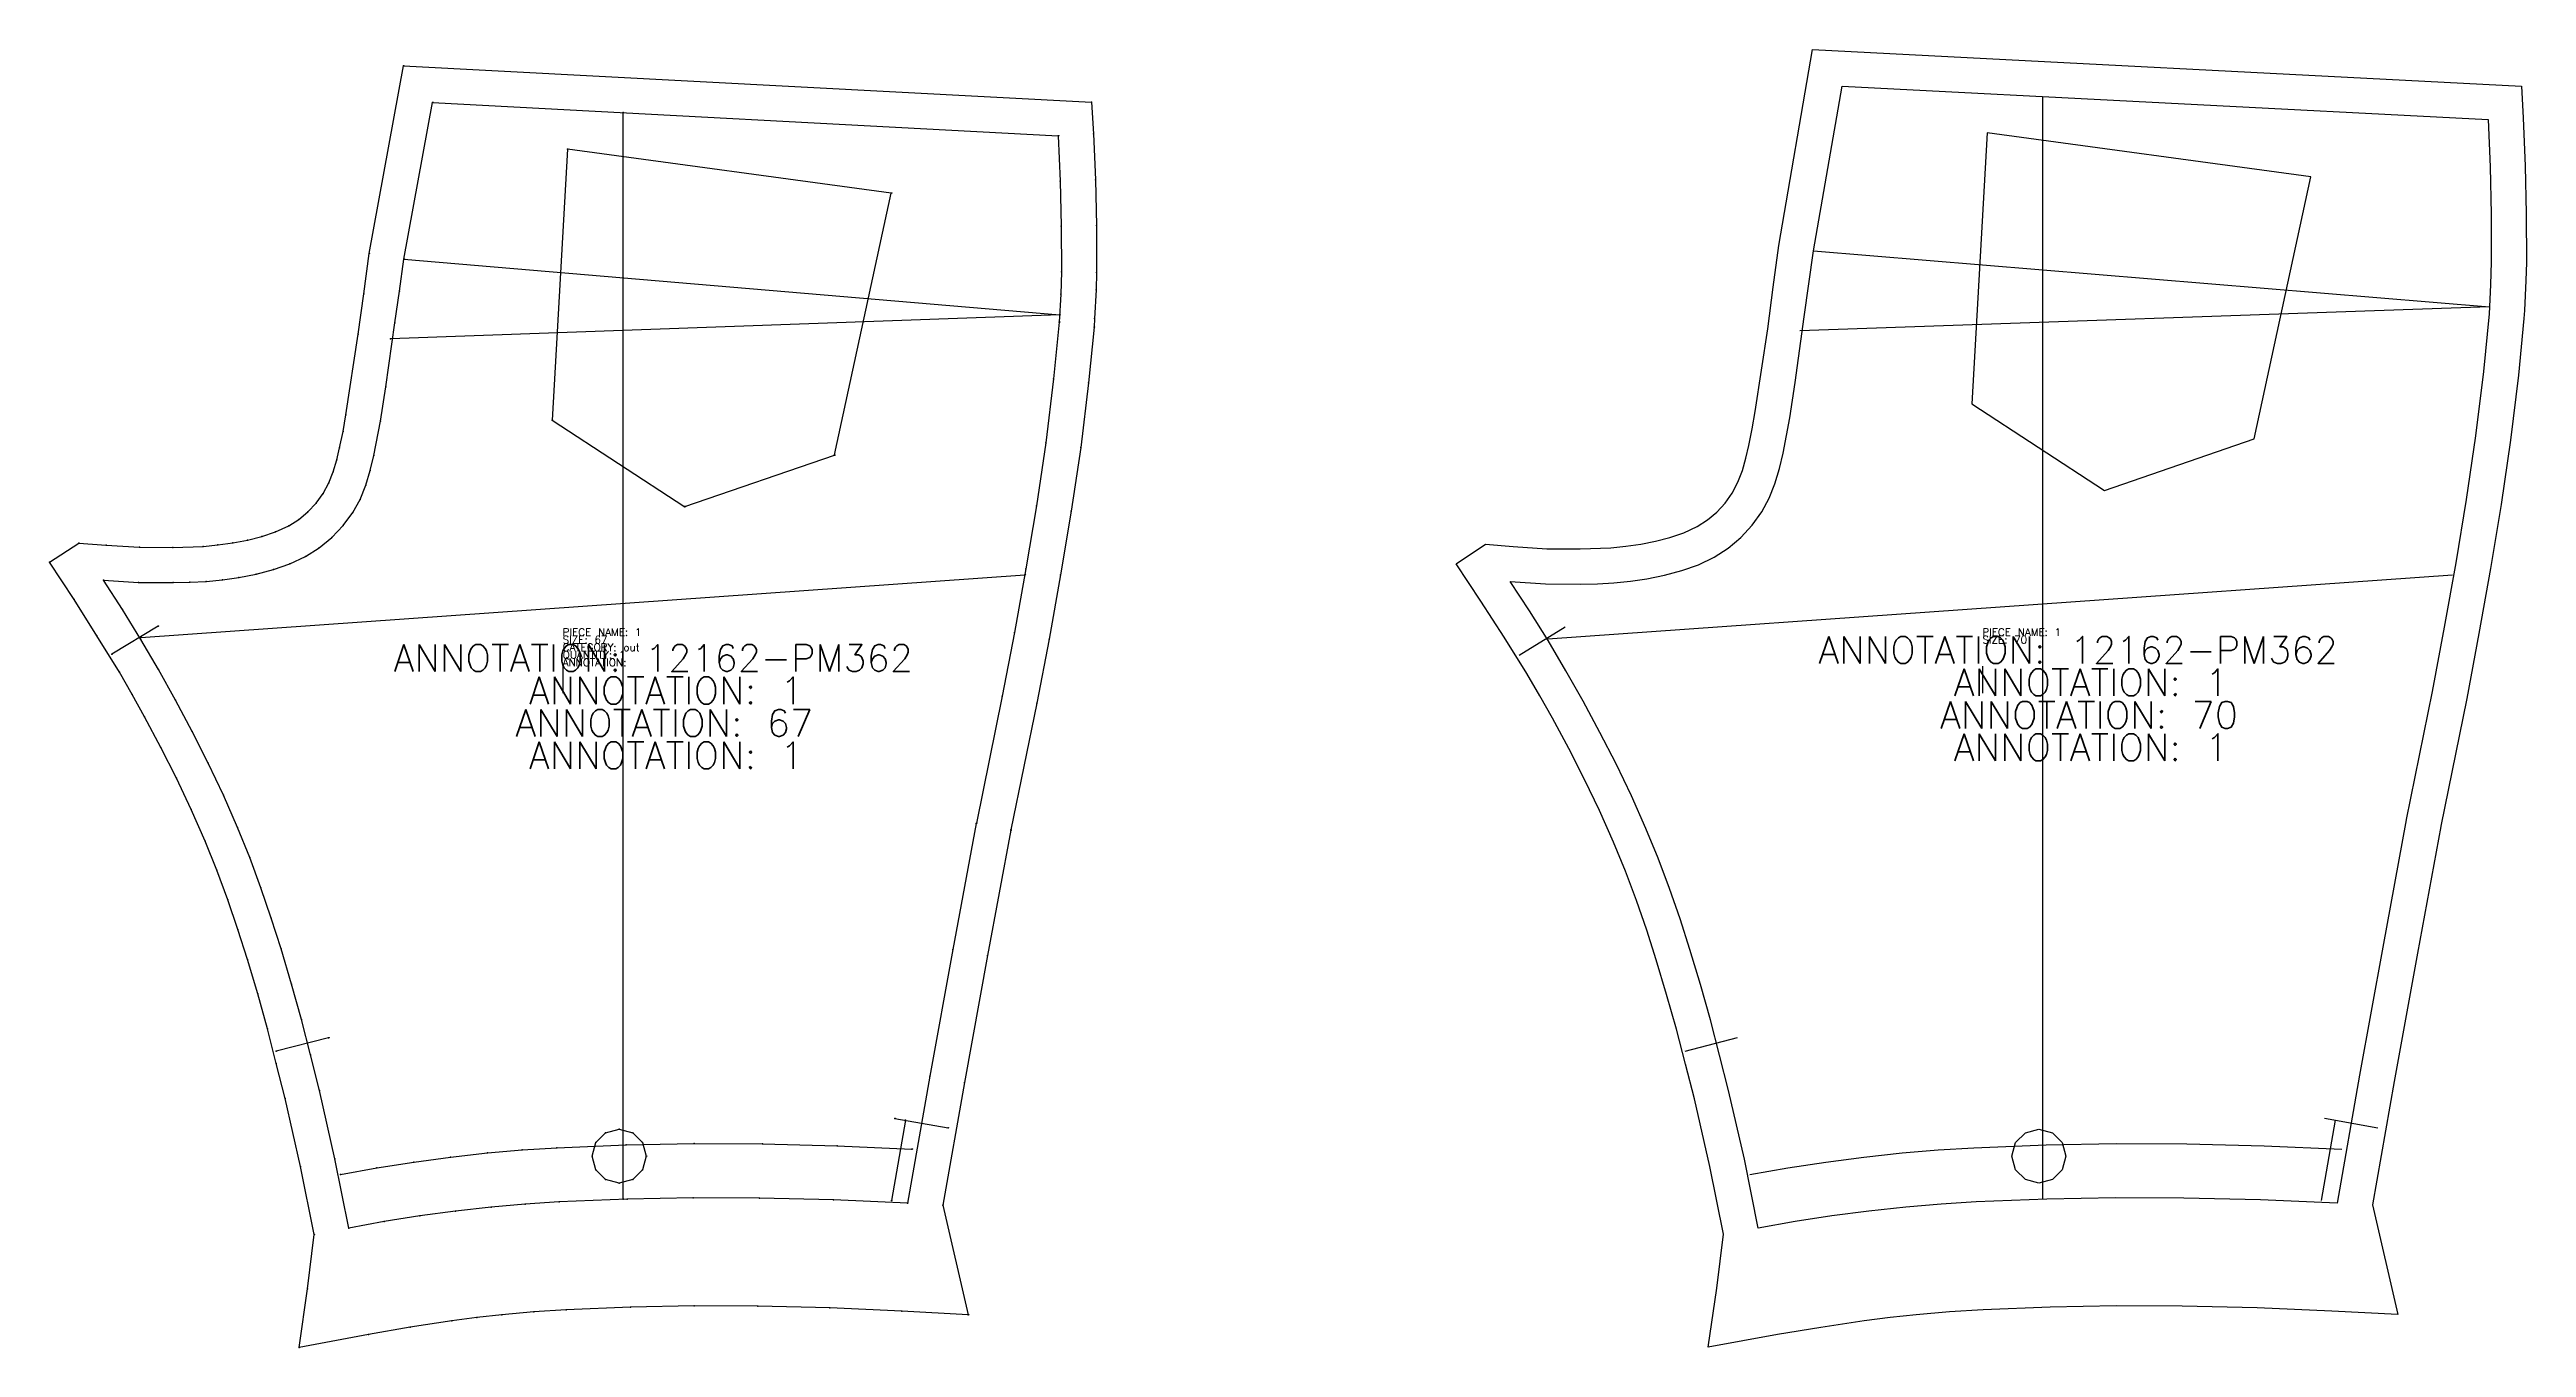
# Model space of a CAD drawing. Extents: x 0 to 3491, y 0 to 2996.
# Drawn here: x 577 to 1492, y 30 to 510 of the extents above; entities that cross this region are included whole.
import ezdxf

# ---------------------------------------------------------------- set-up
doc = ezdxf.new("R2010")
doc.units = 0
for name, color, linetype in [('1', 7, 'CONTINUOUS'), ('14', 7, 'CONTINUOUS'), ('2', 7, 'CONTINUOUS'), ('3', 2, 'CONTINUOUS'), ('5', 5, 'CONTINUOUS'), ('8', 4, 'CONTINUOUS')]:
    doc.layers.add(name, color=color, linetype=linetype)
doc.styles.get("Standard").update_dxf_attribs({"font": 'txt', "bigfont": ' '})

# ---------------------------------------------------------------- blocks, each defined once
blk = doc.blocks.new('BLK_1_2')
at = {"layer": '1'}
blk.add_lwpolyline([(144.8874, 30.1313), (147.9864, 51.7552), (150.412, 71.8697), (145.4202, 97.0576), (139.7256, 122.0863), (136.4455, 135.0129), (133.1653, 147.9395), (129.5825, 160.7813), (125.7858, 173.5611), (122.2893, 184.6278), (118.5425, 195.6106), (114.5258, 206.4901), (110.1965, 217.2468), (105.0316, 228.9402), (99.5544, 240.4928), (93.7878, 251.9083), (87.7914, 263.2069), (83.2317, 271.5197), (78.4686, 279.7163), (70.1782, 293.1926), (61.7056, 306.5578), (52.6672, 320.3386), (63.5349, 327.4686), (73.6496, 326.6442), (85.9433, 325.8931), (98.222, 325.8098), (109.375, 326.2291), (114.9076, 326.7773), (120.4089, 327.5713), (125.7786, 328.5738), (131.0629, 329.9134), (136.1519, 331.6395), (141.0291, 333.845), (144.7624, 336.1772), (148.1586, 338.9836), (151.1977, 342.1704), (153.7927, 345.7211), (155.8586, 349.6607), (157.4878, 353.8257), (158.7857, 358.1972), (159.8163, 362.6532), (161.1009, 368.7048), (162.1826, 374.7959), (166.7257, 404.605), (168.7593, 419.5498), (170.7928, 434.4947), (183.403, 503.8958), (437.6868, 490.3653), (438.3273, 478.7197), (439.0869, 461.7148), (439.4376, 444.8019), (439.5367, 427.4842), (439.3561, 421.0806), (438.7836, 410.414), (438.573, 407.2276), (436.546, 386.6857), (433.6481, 362.8164), (430.1361, 339.1969), (426.1859, 315.6416), (421.9452, 291.939), (417.4408, 268.2842), (407.8769, 221.4679), (407.8576, 221.364), (407.8382, 221.26), (399.2346, 175.0005), (390.6708, 128.0285), (382.6868, 82.7625), (392.1014, 42.2153), (367.5107, 43.508), (340.9314, 44.7019), (314.3445, 45.354), (290.8194, 45.4438), (267.3004, 44.9681), (243.526, 44.0151), (231.6628, 43.2312), (219.8172, 42.2248), (210.5324, 41.2369), (201.2775, 40.0022), (185.8849, 37.5757), (170.5258, 34.9318), (144.8874, 30.1313)], close=True, dxfattribs=at)
at = {"layer": '14'}
blk.add_lwpolyline([(163.1918, 74.2524), (158.1329, 99.7821), (152.3621, 125.1398), (149.032, 138.2634), (145.7019, 151.3871), (142.0636, 164.4243), (138.2068, 177.3981), (134.609, 188.7721), (130.755, 200.0602), (126.6251, 211.2426), (122.1753, 222.2993), (116.8809, 234.2879), (111.2665, 246.1324), (105.3693, 257.8439), (99.2102, 269.4209), (92.9258, 280.6947), (86.3989, 291.8295), (79.6114, 302.833), (72.5778, 313.6884), (85.4892, 312.8903), (98.3844, 312.8107), (104.4739, 312.9329), (110.5518, 313.255), (116.583, 313.8614), (122.5769, 314.7529), (129.0206, 315.9862), (135.3589, 317.6246), (141.4559, 319.7318), (147.2818, 322.4372), (152.3419, 325.6935), (156.9687, 329.5539), (161.1443, 333.8954), (164.7504, 338.7067), (167.3987, 343.607), (169.4873, 348.8044), (171.1648, 354.2623), (172.5061, 359.8298), (175.0055, 372.457), (176.8826, 385.2412), (180.2547, 408.8251), (181.9407, 420.6171), (183.6267, 432.4091), (194.1464, 490.3059), (425.3473, 478.0033), (426.0944, 461.2735), (426.4404, 444.5288), (426.5381, 427.6783), (426.2796, 419.476), (425.69, 409.1256), (423.6261, 388.1252), (420.7648, 364.5539), (417.2961, 341.2262), (413.3942, 317.9621), (409.1754, 294.3782), (404.6948, 270.8417), (395.1178, 223.9594), (395.09, 223.8098), (395.09, 223.8138), (386.4142, 177.1601), (377.8766, 130.3315), (369.6112, 83.4528), (342.2766, 84.6806), (314.9347, 85.3498), (290.5215, 85.4461), (266.1151, 84.9506), (240.9338, 83.9309), (228.3666, 83.1137), (215.8218, 82.0258), (202.616, 80.5199), (189.4473, 78.7124), (176.2985, 76.6249), (163.1918, 74.2524)], close=True, dxfattribs=at)
at = {"layer": '2'}
for p in [(183.403, 503.8958), (194.1464, 490.3059), (264.6509, 486.5542), (437.6868, 490.3653), (425.3473, 478.0033), (244.0002, 473.0529), (244.0002, 473.0484), (363.6163, 456.7765), (363.6163, 456.772), (170.7928, 434.4947), (183.6267, 432.4136), (183.6267, 432.4091), (178.5886, 402.9536), (425.69, 409.1256), (425.9241, 411.7724), (425.9241, 411.7679), (438.573, 407.2276), (238.3417, 372.8834), (238.3417, 372.8789), (342.6727, 359.9994), (342.6727, 359.9949), (287.4115, 340.9009), (287.4115, 340.8964), (52.6672, 320.3386), (63.5349, 327.4686), (72.5778, 313.6884), (413.0005, 315.7087), (92.774, 296.7258), (75.6979, 286.3236), (86.4215, 292.5581), (395.09, 223.8138), (395.09, 223.8098), (395.1178, 223.9594), (407.8382, 221.26), (407.8769, 221.4679), (136.3971, 139.5849), (155.762, 144.5641), (364.9429, 114.7529), (368.8831, 114.0634), (384.6341, 111.2549), (273.136, 100.8183), (273.136, 100.8183), (371.2628, 103.3845), (160.1212, 94.018), (264.6509, 84.9053), (363.7, 84.4806), (369.6112, 83.4528), (382.6868, 82.7625), (163.1918, 74.2524), (163.1918, 74.2524), (150.412, 71.8697), (392.1014, 42.2153), (144.8874, 30.1313), (144.8874, 30.1313)]:
    blk.add_point(p, dxfattribs=at)
at = {"layer": '3'}
for p in [(438.3273, 478.7197), (426.0944, 461.2735), (439.0869, 461.7148), (426.4404, 444.5288), (439.4376, 444.8019), (426.5381, 427.6783), (439.3561, 421.0806), (439.5367, 427.4842), (168.7593, 419.5498), (181.9407, 420.6171), (426.2796, 419.476), (166.7257, 404.605), (180.2547, 408.8251), (438.7836, 410.414), (176.8826, 385.2412), (423.6261, 388.1252), (436.546, 386.6857), (161.1009, 368.7048), (162.1826, 374.7959), (175.0055, 372.457), (158.7857, 358.1972), (159.8163, 362.6532), (172.5061, 359.8298), (420.7648, 364.5539), (433.6481, 362.8164), (155.8586, 349.6607), (157.4878, 353.8257), (169.4873, 348.8044), (171.1648, 354.2623), (148.1586, 338.9836), (151.1977, 342.1704), (153.7927, 345.7211), (164.7504, 338.7067), (167.3987, 343.607), (417.2961, 341.2262), (430.1361, 339.1969), (131.0629, 329.9134), (136.1519, 331.6395), (141.0291, 333.845), (144.7624, 336.1772), (156.9687, 329.5539), (161.1443, 333.8954), (73.6496, 326.6442), (85.9433, 325.8931), (98.222, 325.8098), (109.375, 326.2291), (114.9076, 326.7773), (120.4089, 327.5713), (125.7786, 328.5738), (147.2818, 322.4372), (152.3419, 325.6935), (85.4892, 312.8903), (98.3844, 312.8107), (104.4739, 312.9329), (110.5518, 313.255), (116.583, 313.8614), (122.5769, 314.7529), (129.0206, 315.9862), (135.3589, 317.6246), (141.4559, 319.7318), (413.3942, 317.9621), (426.1859, 315.6416), (61.7056, 306.5578), (79.6114, 302.833), (70.1782, 293.1926), (409.1754, 294.3782), (86.3989, 291.8295), (421.9452, 291.939), (78.4686, 279.7163), (92.9258, 280.6947), (83.2317, 271.5197), (99.2102, 269.4209), (404.6948, 270.8417), (417.4408, 268.2842), (87.7914, 263.2069), (105.3693, 257.8439), (93.7878, 251.9083), (99.5544, 240.4928), (111.2665, 246.1324), (105.0316, 228.9402), (116.8809, 234.2879), (122.1753, 222.2993), (407.8576, 221.364), (110.1965, 217.2468), (126.6251, 211.2426), (114.5258, 206.4901), (118.5425, 195.6106), (130.755, 200.0602), (122.2893, 184.6278), (134.609, 188.7721), (138.2068, 177.3981), (386.4142, 177.1601), (399.2346, 175.0005), (125.7858, 173.5611), (129.5825, 160.7813), (142.0636, 164.4243), (133.1653, 147.9395), (145.7019, 151.3871), (149.032, 138.2634), (136.4455, 135.0129), (377.8766, 130.3315), (139.7256, 122.0863), (152.3621, 125.1398), (390.6708, 128.0285), (263.136, 110.8183), (214.4412, 101.9929), (227.2438, 103.0999), (240.0693, 103.9302), (253.136, 100.8183), (254.4757, 105.8183), (258.136, 109.4785), (265.7678, 104.9604), (268.136, 109.4785), (271.7963, 105.8183), (290.8966, 105.4535), (316.0321, 105.34), (343.6514, 104.6472), (145.4202, 97.0576), (158.1329, 99.7821), (173.65, 96.4495), (187.2214, 98.5903), (200.8125, 100.4455), (254.4757, 95.8183), (258.136, 92.158), (268.136, 92.158), (271.7963, 95.8183), (228.3666, 83.1137), (240.9338, 83.9309), (263.136, 90.8183), (266.1151, 84.9506), (290.5215, 85.4461), (314.9347, 85.3498), (342.2766, 84.6806), (176.2985, 76.6249), (189.4473, 78.7124), (202.616, 80.5199), (215.8218, 82.0258), (147.9864, 51.7552), (185.8849, 37.5757), (201.2775, 40.0022), (210.5324, 41.2369), (219.8172, 42.2248), (231.6628, 43.2312), (243.526, 44.0151), (267.3004, 44.9681), (290.8194, 45.4438), (314.3445, 45.354), (340.9314, 44.7019), (367.5107, 43.508), (170.5258, 34.9318)]:
    blk.add_point(p, dxfattribs=at)
at = {"layer": '5'}
blk.add_line((242.2732, 281.9217), (242.2732, 271.9217), dxfattribs=at)
at = {"layer": '8'}
for p, q in [((264.6509, 84.9053), (264.6509, 486.5542)), ((244.0002, 473.0484), (238.3417, 372.8789)), ((363.6163, 456.7765), (244.0002, 473.0529)), ((342.6727, 359.9994), (363.6163, 456.772)), ((183.6267, 432.4136), (425.9241, 411.7724)), ((425.9241, 411.7679), (178.5886, 402.9536)), ((238.3417, 372.8834), (287.4115, 340.8964)), ((287.4115, 340.9009), (342.6727, 359.9949)), ((86.4215, 292.5581), (413.0005, 315.7087)), ((92.774, 296.7258), (75.6979, 286.3236)), ((155.762, 144.5641), (136.3971, 139.5849)), ((368.8831, 114.0634), (363.7, 84.4806)), ((364.9429, 114.7529), (384.6341, 111.2549))]:
    blk.add_line(p, q, dxfattribs=at)
blk.add_lwpolyline([(273.136, 100.8183), (271.7963, 95.8183), (268.136, 92.158), (263.136, 90.8183), (258.136, 92.158), (254.4757, 95.8183), (253.136, 100.8183), (254.4757, 105.8183), (258.136, 109.4785), (263.136, 110.8183), (268.136, 109.4785), (271.7963, 105.8183), (273.136, 100.8183)], close=True, dxfattribs=at)
blk.add_lwpolyline([(160.1212, 94.018), (173.65, 96.4495), (187.2214, 98.5903), (200.8125, 100.4455), (214.4412, 101.9929), (227.2438, 103.0999), (240.0693, 103.9302), (265.7678, 104.9604), (290.8966, 105.4535), (316.0321, 105.34), (343.6514, 104.6472), (371.2628, 103.3845)], dxfattribs=at)
at = {"layer": '1'}
for s, height, p in [('SIZE: 67', 2.8, (242.2682, 290.3217)), ('PIECE NAME: 1', 2.8, (242.2682, 293.1217)), ('ANNOTATION: 12162-PM362', 10, (179.7683, 279.9479)), ('ANNOTATION: ', 2.8, (242.2682, 281.9217)), ('CATEGORY: out', 2.8, (242.2682, 287.5217)), ('QUANTITY: 1', 2.8, (242.2682, 284.7217)), ('ANNOTATION: 1', 10, (229.7683, 267.9479)), ('ANNOTATION: 67', 10, (224.7683, 255.9479)), ('ANNOTATION: 1', 10, (229.7683, 243.9479))]:
    blk.add_text(s, height=height, dxfattribs=at).set_placement(p)
at = {"layer": '2'}
for s, p in [('# 6', (183.403, 503.8958)), ('# 17', (194.1464, 490.3059)), ('# 50', (264.6509, 486.5542)), ('# 7', (437.6868, 490.3653)), ('# 18', (425.3473, 478.0033)), ('# 42', (244.0002, 473.0529)), ('# 33', (244.0002, 473.0484)), ('# 41', (363.6163, 456.7765)), ('# 40', (363.6163, 456.772)), ('# 5', (170.7928, 434.4947)), ('# 43', (183.6267, 432.4136)), ('# 16', (183.6267, 432.4091)), ('# 44', (425.9241, 411.7724)), ('# 45', (425.9241, 411.7679)), ('# 46', (178.5886, 402.9536)), ('# 19', (425.69, 409.1256)), ('# 8', (438.573, 407.2276)), ('# 35', (238.3417, 372.8834)), ('# 34', (238.3417, 372.8789)), ('# 39', (342.6727, 359.9994)), ('# 38', (342.6727, 359.9949)), ('# 37', (287.4115, 340.9009)), ('# 36', (287.4115, 340.8964)), ('# 3', (52.6672, 320.3386)), ('# 4', (63.5349, 327.4686)), ('# 15', (72.5778, 313.6884)), ('# 48', (413.0005, 315.7087)), ('# 31', (92.774, 296.7258)), ('# 32', (75.6979, 286.3236)), ('# 47', (86.4215, 292.5581)), ('# 22', (395.09, 223.8138)), ('# 21', (395.09, 223.8098)), ('# 20', (395.1178, 223.9594)), ('# 10', (407.8382, 221.26)), ('# 9', (407.8769, 221.4679)), ('# 30', (136.3971, 139.5849)), ('# 29', (155.762, 144.5641)), ('# 27', (364.9429, 114.7529)), ('# 53', (368.8831, 114.0634)), ('# 28', (384.6341, 111.2549)), ('# 25', (273.136, 100.8183)), ('# 52', (371.2628, 103.3845)), ('# 51', (160.1212, 94.018)), ('# 49', (264.6509, 84.9053)), ('# 54', (363.7, 84.4806)), ('# 23', (369.6112, 83.4528)), ('# 11', (382.6868, 82.7625)), ('# 14', (163.1918, 74.2524)), ('# 2', (150.412, 71.8697)), ('# 12', (392.1014, 42.2153)), ('# 1', (144.8874, 30.1313))]:
    blk.add_text(s, height=0.1, dxfattribs=at).set_placement(p)
at = {"layer": '8'}
for p in [(244.0002, 473.0484), (363.6163, 456.7765), (183.6267, 432.4136), (425.9241, 411.7679), (238.3417, 372.8834), (342.6727, 359.9994), (287.4115, 340.9009), (92.774, 296.7258), (86.4215, 292.5581), (155.762, 144.5641), (364.9429, 114.7529), (368.8831, 114.0634), (273.136, 100.8183), (160.1212, 94.018), (264.6509, 84.9053)]:
    blk.add_text('NM', height=0.1, dxfattribs=at).set_placement(p)
blk = doc.blocks.new('BLK_1_3')
at = {"layer": '1'}
blk.add_lwpolyline([(140.9448, 30.2666), (144.1583, 52.0037), (146.647, 71.9509), (141.6177, 96.9897), (135.8572, 121.9763), (132.5392, 134.8788), (129.2212, 147.7813), (125.5978, 160.5971), (121.759, 173.3496), (118.2286, 184.3776), (114.4461, 195.32), (110.3919, 206.1571), (106.0233, 216.869), (100.7996, 228.5413), (95.2618, 240.0702), (89.4333, 251.4594), (83.3737, 262.7296), (78.7616, 271.0291), (73.945, 279.2104), (65.5635, 292.6577), (56.9989, 305.9921), (47.8223, 319.8014), (58.6465, 326.9966), (68.9212, 326.1425), (81.3226, 325.3696), (93.7079, 325.2839), (104.9484, 325.7153), (110.5229, 326.2789), (116.0645, 327.0951), (121.485, 328.1282), (126.8161, 329.5072), (131.9443, 331.2817), (136.8509, 333.5474), (140.6529, 335.9759), (144.1037, 338.8889), (147.1862, 342.1904), (149.8105, 345.86), (151.9218, 349.9697), (153.5852, 354.3061), (154.9087, 358.8513), (155.9589, 363.4811), (157.2595, 369.729), (158.3539, 376.0165), (162.9336, 406.6788), (164.9827, 422.0499), (167.0319, 437.421), (179.549, 509.8822), (441.4651, 496.383), (442.0789, 484.6889), (442.8415, 466.8141), (443.1873, 449.3188), (443.2855, 431.1529), (443.1067, 424.5126), (442.536, 413.4511), (442.3453, 410.4547), (440.2985, 389.498), (437.4042, 365.4298), (433.9136, 341.7215), (429.986, 318.0768), (425.7239, 294.0303), (421.1975, 270.0313), (411.6354, 222.7965), (411.6223, 222.7254), (411.6092, 222.6543), (402.9784, 175.8231), (394.4244, 128.477), (386.4377, 82.7887), (395.7437, 42.2661), (371.3342, 43.5042), (343.7335, 44.7005), (316.1261, 45.3538), (291.683, 45.444), (267.2461, 44.9669), (242.5116, 44.0094), (230.1674, 43.222), (217.8403, 42.2111), (208.1775, 41.2188), (198.5437, 39.9786), (182.5184, 37.5408), (166.5253, 34.8859), (140.9448, 30.2666)], close=True, dxfattribs=at)
at = {"layer": '14'}
blk.add_lwpolyline([(159.4418, 74.2524), (154.3268, 99.731), (148.4924, 125.0336), (145.1251, 138.1313), (141.7578, 151.2289), (138.0796, 164.2382), (134.1809, 177.1827), (130.5423, 188.5364), (126.6452, 199.8023), (122.47, 210.9603), (117.9724, 221.9901), (112.6173, 233.9582), (106.9403, 245.7792), (100.9789, 257.4647), (94.754, 269.0133), (88.3978, 280.2677), (81.7981, 291.3806), (74.9365, 302.3598), (67.8278, 313.1884), (80.856, 312.3668), (93.8666, 312.2849), (100.0125, 312.4108), (106.1462, 312.7426), (112.2312, 313.3666), (118.277, 314.2843), (124.7874, 315.5577), (131.1874, 317.247), (137.3372, 319.4152), (143.2043, 322.1951), (148.3242, 325.5599), (152.9956, 329.5385), (157.2045, 334.0053), (160.8304, 338.9443), (163.5082, 344.0006), (165.6168, 349.3533), (167.3066, 354.9673), (168.656, 360.6901), (171.1786, 373.6925), (173.0719, 386.8506), (176.4743, 411.1298), (178.1755, 423.2694), (179.8767, 435.409), (190.3964, 496.3058), (429.0973, 484.0034), (429.8444, 466.5213), (430.1904, 449.0239), (430.2881, 431.4156), (430.0296, 422.8448), (429.4504, 412.2225), (427.3761, 390.9098), (424.5148, 367.1225), (421.0461, 343.5822), (417.1442, 320.1049), (412.9254, 296.306), (408.4448, 272.554), (398.8678, 225.2433), (398.85, 225.1469), (398.85, 225.1509), (390.1642, 178.0163), (381.6266, 130.7598), (373.3612, 83.4528), (345.0333, 84.6806), (316.698, 85.3498), (291.3982, 85.4461), (266.1047, 84.9506), (240.011, 83.931), (226.9867, 83.1138), (213.9841, 82.0258), (200.3021, 80.5202), (186.6559, 78.7127), (173.0285, 76.6251), (159.4418, 74.2524)], close=True, dxfattribs=at)
at = {"layer": '5'}
blk.add_line((242.2732, 281.9217), (242.2732, 271.9217), dxfattribs=at)
at = {"layer": '8'}
for p, q in [((264.6509, 84.9053), (264.6509, 492.4787)), ((244.0002, 479.0484), (238.3417, 378.8789)), ((363.6163, 462.7764), (244.0002, 479.0529)), ((342.6727, 365.9994), (363.6163, 462.7719)), ((179.8767, 435.4137), (429.6741, 414.7724)), ((429.6741, 414.7678), (174.8386, 405.9536)), ((238.3417, 378.8834), (287.4115, 346.8964)), ((287.4115, 346.9009), (342.6727, 365.9949)), ((81.6714, 292.0581), (416.0004, 315.7087)), ((88.0988, 296.3115), (71.0675, 285.8362)), ((151.7081, 144.5222), (132.3651, 139.4578)), ((372.6331, 114.0634), (367.45, 84.4806)), ((368.6624, 114.8473), (388.3328, 111.2344))]:
    blk.add_line(p, q, dxfattribs=at)
blk.add_lwpolyline([(273.136, 100.8183), (271.7963, 95.8183), (268.136, 92.158), (263.136, 90.8183), (258.136, 92.158), (254.4757, 95.8183), (253.136, 100.8183), (254.4757, 105.8183), (258.136, 109.4785), (263.136, 110.8183), (268.136, 109.4785), (271.7963, 105.8183), (273.136, 100.8183)], close=True, dxfattribs=at)
blk.add_lwpolyline([(156.3712, 94.018), (170.3841, 96.4498), (184.4382, 98.5906), (198.5114, 100.4457), (212.6208, 101.9929), (225.8804, 103.1001), (239.162, 103.9304), (265.7709, 104.9604), (291.7926, 105.4535), (317.8204, 105.34), (346.4203, 104.6472), (375.0128, 103.3845)], dxfattribs=at)
at = {"layer": '1'}
for s, height, p in [('ANNOTATION: 12162-PM362', 10, (181.6427, 282.9411)), ('SIZE: 70', 2.8, (242.2682, 290.3217)), ('PIECE NAME: 1', 2.8, (242.2682, 293.1217)), ('ANNOTATION: 1', 10, (231.6427, 270.9411)), ('ANNOTATION: 70', 10, (226.6427, 258.9411)), ('ANNOTATION: 1', 10, (231.6427, 246.9411))]:
    blk.add_text(s, height=height, dxfattribs=at).set_placement(p)

msp = doc.modelspace()

# ---------------------------------------------------------------- block references
at = {"layer": '1'}
for name, p in [('BLK_1_2', (524.5464, 0)), ('BLK_1_3', (1049.0927, 0))]:
    msp.add_blockref(name, p, dxfattribs=at)

doc.saveas('drawing.dxf')
